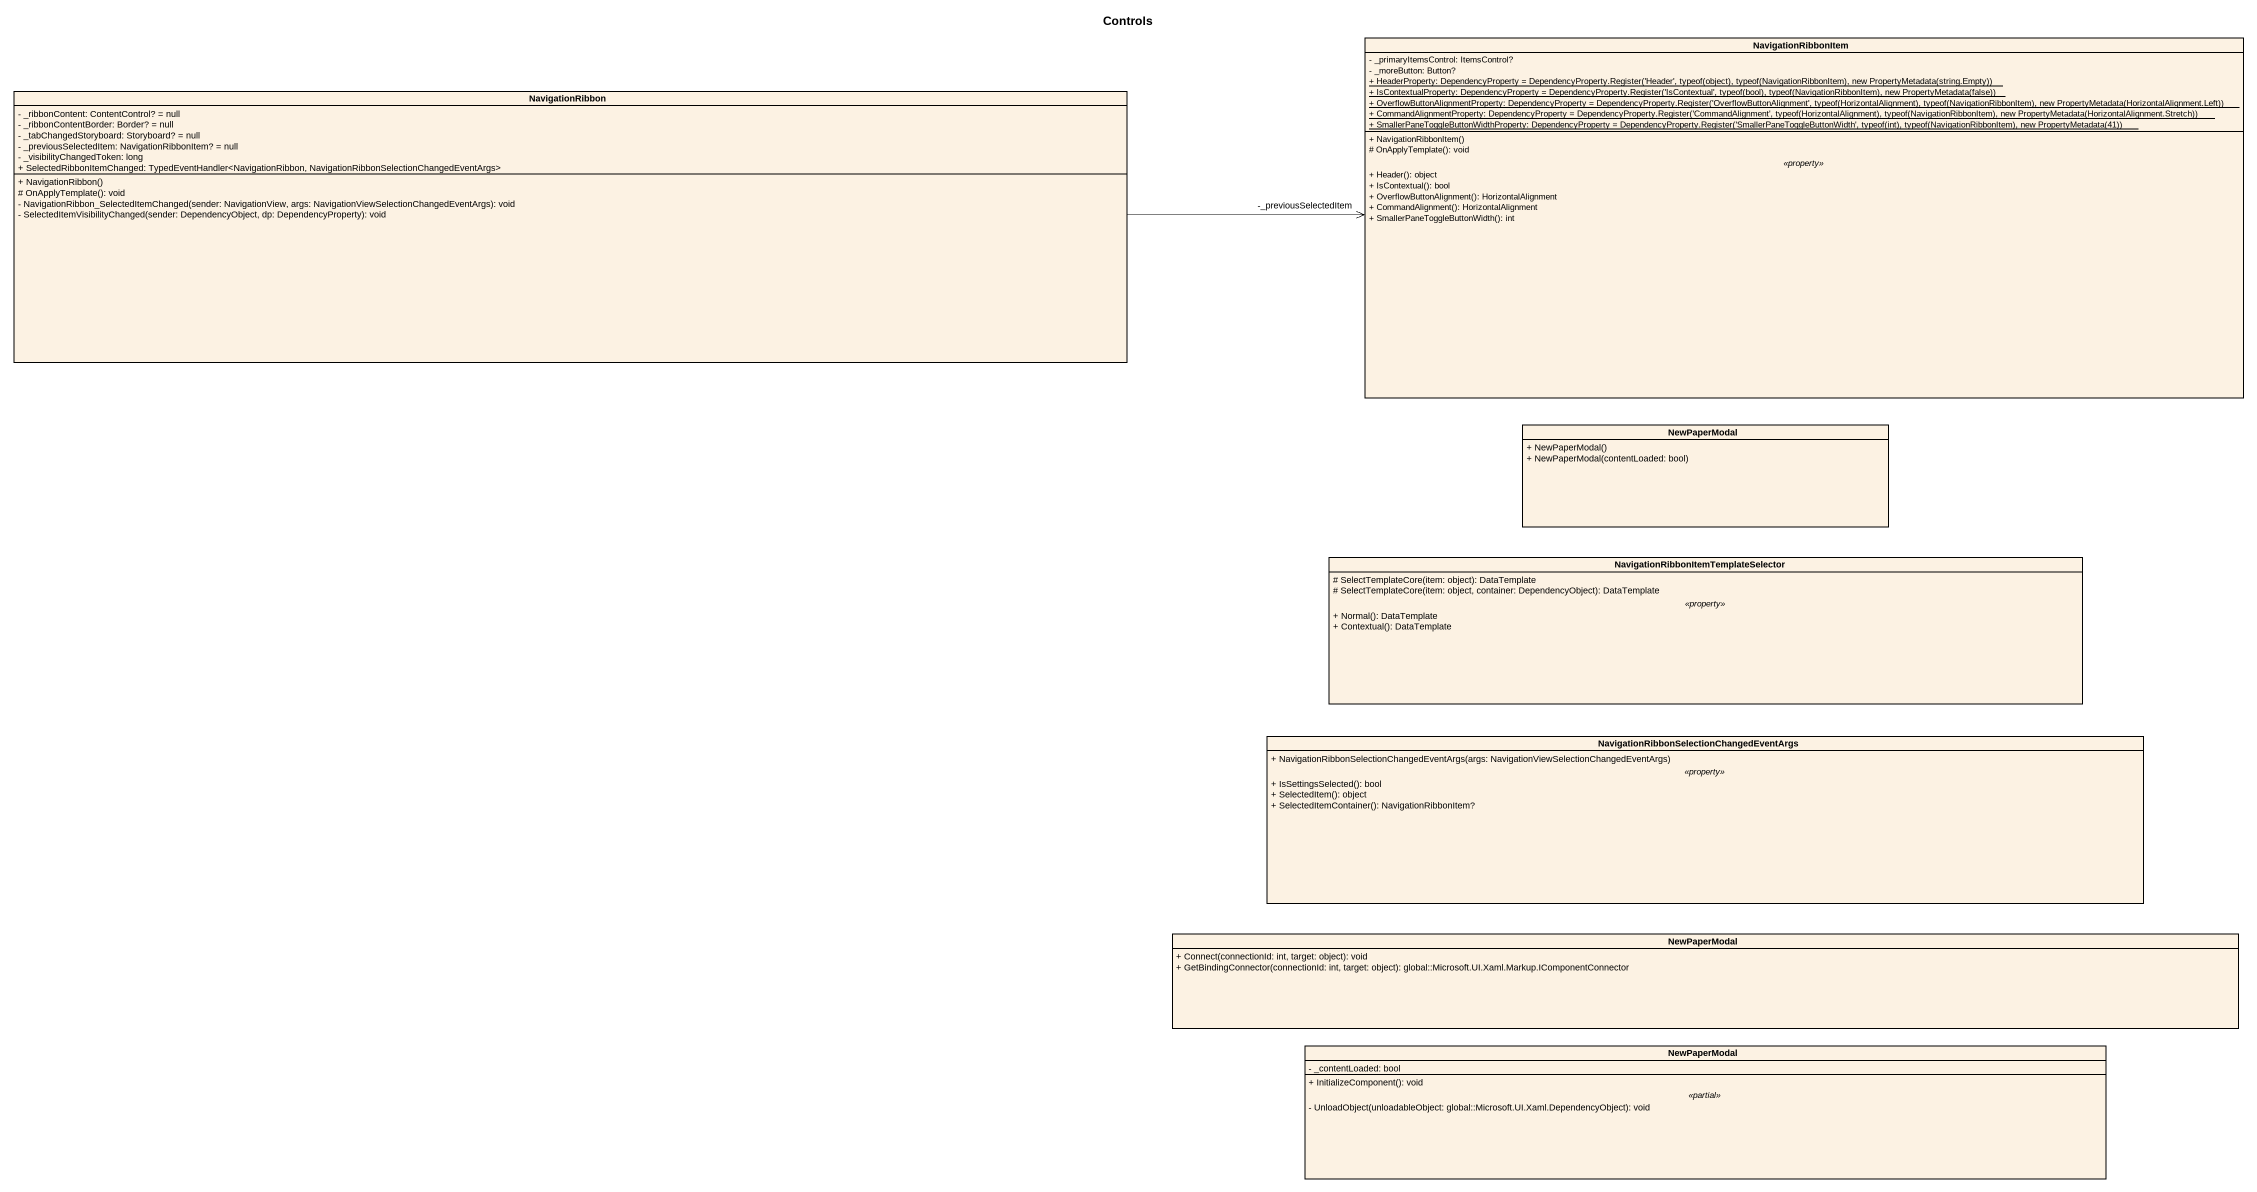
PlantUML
@startuml
title Controls
hide circle
hide empty members
skinparam classAttributeIconSize 0
class NavigationRibbonItem {
  - _primaryItemsControl: ItemsControl?
  - _moreButton: Button?
  {static} {field} + HeaderProperty: DependencyProperty = DependencyProperty.Register('Header', typeof(object), typeof(NavigationRibbonItem), new PropertyMetadata(string.Empty))
  {static} {field} + IsContextualProperty: DependencyProperty = DependencyProperty.Register('IsContextual', typeof(bool), typeof(NavigationRibbonItem), new PropertyMetadata(false))
  {static} {field} + OverflowButtonAlignmentProperty: DependencyProperty = DependencyProperty.Register('OverflowButtonAlignment', typeof(HorizontalAlignment), typeof(NavigationRibbonItem), new PropertyMetadata(HorizontalAlignment.Left))
  {static} {field} + CommandAlignmentProperty: DependencyProperty = DependencyProperty.Register('CommandAlignment', typeof(HorizontalAlignment), typeof(NavigationRibbonItem), new PropertyMetadata(HorizontalAlignment.Stretch))
  {static} {field} + SmallerPaneToggleButtonWidthProperty: DependencyProperty = DependencyProperty.Register('SmallerPaneToggleButtonWidth', typeof(int), typeof(NavigationRibbonItem), new PropertyMetadata(41))
  --
  + NavigationRibbonItem()
  # OnApplyTemplate(): void
  .. <<property>> ..
  + Header(): object
  + IsContextual(): bool
  + OverflowButtonAlignment(): HorizontalAlignment
  + CommandAlignment(): HorizontalAlignment
  + SmallerPaneToggleButtonWidth(): int
}
class NavigationRibbon {
  - _ribbonContent: ContentControl? = null
  - _ribbonContentBorder: Border? = null
  - _tabChangedStoryboard: Storyboard? = null
  - _previousSelectedItem: NavigationRibbonItem? = null
  - _visibilityChangedToken: long
  + SelectedRibbonItemChanged: TypedEventHandler<NavigationRibbon, NavigationRibbonSelectionChangedEventArgs>
  + NavigationRibbon()
  # OnApplyTemplate(): void
  - NavigationRibbon_SelectedItemChanged(sender: NavigationView, args: NavigationViewSelectionChangedEventArgs): void
  - SelectedItemVisibilityChanged(sender: DependencyObject, dp: DependencyProperty): void
}
class NewPaperModal {
  + NewPaperModal()
  + NewPaperModal(contentLoaded: bool)
}
class "NavigationRibbonItemTemplateSelector" as NavigationRibbonItemTemplate {
  # SelectTemplateCore(item: object): DataTemplate
  # SelectTemplateCore(item: object, container: DependencyObject): DataTemplate
  .. <<property>> ..
  + Normal(): DataTemplate
  + Contextual(): DataTemplate
}
class "NavigationRibbonSelectionChangedEventArgs" as NavigationRibbonSelectionCha {
  + NavigationRibbonSelectionChangedEventArgs(args: NavigationViewSelectionChangedEventArgs)
  .. <<property>> ..
  + IsSettingsSelected(): bool
  + SelectedItem(): object
  + SelectedItemContainer(): NavigationRibbonItem?
}
class "NewPaperModal" as NewPaperModal_2 {
  + Connect(connectionId: int, target: object): void
  + GetBindingConnector(connectionId: int, target: object): global::Microsoft.UI.Xaml.Markup.IComponentConnector
}
class "NewPaperModal" as NewPaperModal_3 {
  - _contentLoaded: bool
  --
  + InitializeComponent(): void
  .. <<partial>> ..
  - UnloadObject(unloadableObject: global::Microsoft.UI.Xaml.DependencyObject): void
}
NavigationRibbon -right-> "-_previousSelectedItem" NavigationRibbonItem
@enduml
